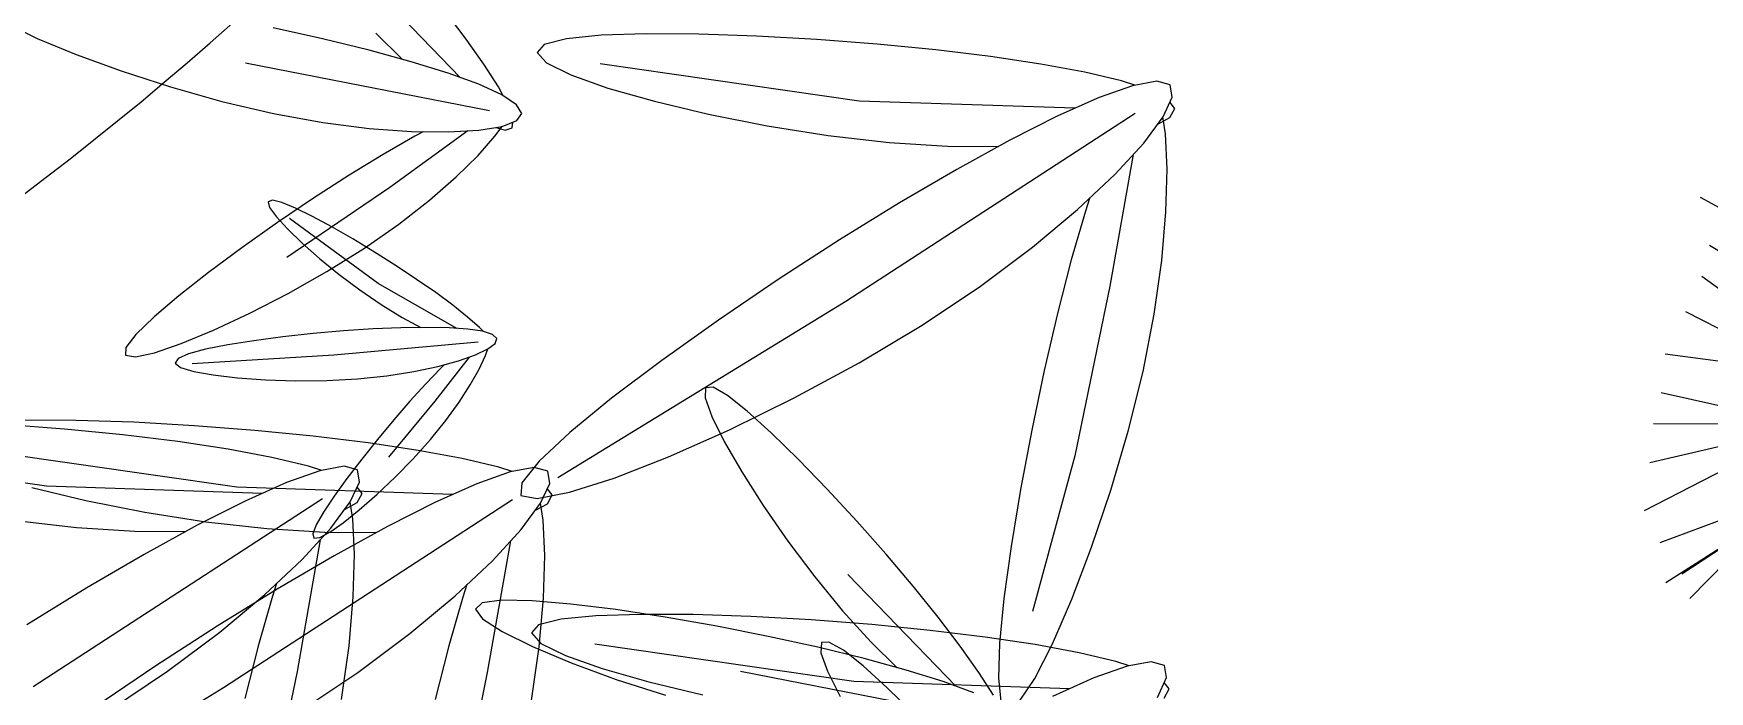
# Model space of a CAD drawing. Extents: x 302512 to 1034855, y -184136 to 410364.
# Drawn here: x 570400 to 572390, y 318402 to 319183 of the extents above; entities that cross this region are included whole.
import ezdxf

# ---------------------------------------------------------------- set-up
doc = ezdxf.new("R2010")
doc.units = 0
doc.header["$MEASUREMENT"] = 0
for name, color, linetype in [('F', 5, 'Continuous'), ('坐椅', 7, 'Continuous'), ('树', 80, 'Continuous'), ('绿化', 97, 'Continuous'), ('绿地', 3, 'Continuous')]:
    doc.layers.add(name, color=color, linetype=linetype)
doc.styles.add('DIM_FONT', font='SIMPLEX.shx', dxfattribs={"width": 0.8})

# ---------------------------------------------------------------- blocks, each defined once
blk = doc.blocks.new('M_F15')
for p, q in [((-81.95, 483.65), (-59.1, 541.07)), ((-81.95, 483.65), (-73.33, 540.41)), ((-81.95, 483.65), (-113.63, 533.27)), ((-104.46, 531.9), (-81.95, 483.65)), ((-93.01, 534.28), (-81.95, 483.65)), ((-81.95, 483.65), (-63.06, 532.99)), ((-81.95, 483.65), (-105.46, 524.37)), ((-74.4, 482.97), (-45.22, 526.78)), ((-81.95, 483.65), (-121.6, 520.07)), ((-52.99, 472.53), (-29.62, 518.45)), ((-88.03, 482.97), (-121.14, 505.91)), ((-105.84, 466.12), (-139.52, 505.11)), ((-45.22, 466.31), (-17.96, 497.58)), ((-111.9, 458.21), (-145.85, 482.05)), ((-37.4, 460.04), (-8.21, 480.91)), ((-48.54, 267.09), (-79.83, 467.27)), ((-31.59, 453.76), (-2.36, 466.31)), ((-117.99, 450.25), (-151.32, 463.54)), ((-122.13, 442.77), (-153.51, 447.95)), ((-31.59, 428.72), (7.38, 449.6)), ((-116.14, 418.46), (-158.97, 429.4)), ((-15.99, 422.5), (11.27, 426.66)), ((-129.79, 408.68), (-157.25, 406.2)), ((-8.21, 407.89), (15.16, 407.89)), ((-133.85, 392.64), (-156.54, 387.04)), ((-2.36, 391.18), (21.01, 393.29)), ((-135.53, 375.01), (-158.73, 371.46)), ((5.42, 372.41), (38.53, 376.58)), ((5.42, 351.54), (40.5, 357.81)), ((-138.59, 354.93), (-171.74, 351.05)), ((9.3, 336.93), (46.31, 341.1)), ((-133.59, 334.66), (-169.15, 332.35)), ((17.12, 322.33), (48.27, 328.6)), ((-384.51, 263.95), (-393.74, 318.12)), ((-376.85, 260.51), (-384.88, 315.78)), ((-133.87, 319.55), (-170.8, 314.74)), ((13.24, 311.89), (56.05, 320.27)), ((-370.41, 266.15), (-364.64, 313.26)), ((-358.44, 261.46), (-348.13, 308.8)), ((-345.62, 259.46), (-335.27, 306.81)), ((19.05, 299.39), (61.9, 307.72)), ((-392.54, 270.85), (-407.75, 303.89)), ((-137.97, 303.5), (-169.71, 302.13)), ((-418.02, 292.72), (-419.71, 290.81)), ((-334.6, 252.05), (-318.75, 297.92)), ((-318.97, 249.35), (-302.2, 297.88)), ((-298.81, 237.98), (-275.55, 296.58)), ((-281.34, 236.21), (-258.99, 292.1)), ((-131.7, 294.29), (-175.27, 292.18)), ((-387.59, 266.6), (-426.09, 283.45)), ((22.93, 280.62), (63.82, 282.68)), ((-134.35, 280.77), (-177.95, 278.6)), ((-374.88, 255.69), (-438, 268.89)), ((-269.42, 227.1), (-237.04, 272.88)), ((-256.62, 211.84), (-219.58, 266.71)), ((24.9, 263.91), (61.9, 266.02)), ((383.17, 201.33), (379.28, 266.02)), ((396.8, 203.44), (400.69, 268.08)), ((414.32, 199.23), (422.14, 268.08)), ((-372.91, 253.99), (-445.35, 259.32)), ((-133.63, 261.61), (-173.83, 253.83)), ((340.36, 197.17), (322.8, 259.75)), ((352.02, 201.33), (342.28, 259.75)), ((365.65, 197.17), (361.76, 257.64)), ((-238.25, 208.37), (-205.88, 249.74)), ((-221.77, 195.05), (-193.01, 252.16)), ((-8.25, 9.35), (-46.14, 251.73)), ((32.68, 247.25), (71.64, 251.42)), ((305.28, 190.89), (297.5, 249.31)), ((424.06, 195.06), (437.69, 255.58)), ((435.77, 195.06), (455.21, 253.48)), ((-379.67, 248.04), (-440.39, 237.88)), ((-114.19, 71.94), (-368.62, 247.44)), ((-131.54, 244.92), (-167.97, 238.11)), ((285.84, 184.62), (262.46, 240.98)), ((283.87, 240.98), (291.65, 186.73)), ((324.76, 195.06), (313.1, 245.14)), ((437.86, 186.3), (476.48, 247.82)), ((-374.19, 237.7), (-434.05, 221.41)), ((440.28, 187.25), (481.49, 236.85)), ((-373.31, 227.14), (-437.81, 201.82)), ((-208.02, 186.91), (-172.85, 231.99)), ((-135.1, 226.88), (-173.94, 221.6)), ((38.53, 228.43), (69.68, 230.54)), ((235.2, 167.96), (215.72, 224.27)), ((268.28, 178.4), (246.87, 228.43)), ((-197.02, 175.13), (-158.22, 217.69)), ((34.64, 211.77), (75.53, 218.04)), ((196.24, 215.94), (221.57, 161.69)), ((250.76, 176.29), (227.38, 222.21)), ((455.87, 193.37), (488.79, 219.5)), ((-368.83, 209.69), (-427.77, 182.86)), ((204.06, 161.69), (178.72, 209.66)), ((493.2, 208.04), (492.31, 210.42)), ((-182.36, 169.65), (-145.44, 202.46)), ((-136.28, 207.21), (-167.03, 201.8)), ((38.53, 197.17), (85.27, 201.33)), ((192.35, 147.08), (165.09, 205.5)), ((-360.59, 198.63), (-415.93, 164.91)), ((-128.52, 191.96), (-169.72, 188.26)), ((154.91, 111.56), (131.97, 190.89)), ((170.94, 138.75), (149.54, 197.17)), ((452.09, 191.89), (504.28, 174.69)), ((461.94, 195.76), (498.26, 193.73)), ((-348.71, 185.1), (-400.33, 153.35)), ((-164.93, 154.66), (-131.68, 189.88)), ((-150.31, 140.36), (-114.21, 183.7)), ((-112.56, 130.47), (-118.5, 189.76)), ((-95.5, 134.98), (-107.63, 185.06)), ((38.53, 182.56), (91.08, 186.73)), ((139.79, 122.04), (116.42, 182.56)), ((445.47, 186.73), (498.06, 167.96)), ((-128.8, 176.85), (-175.18, 169.71)), ((-92.92, 130.38), (-141.71, 179.59)), ((87.54, 39.14), (406.57, 179.54)), ((447.43, 178.4), (486.36, 151.25)), ((-346.01, 171.1), (-393.07, 135.15)), ((-134.75, 124.38), (-100.51, 171.14)), ((36.56, 165.85), (79.42, 170.02)), ((437.69, 170.02), (474.69, 138.75)), ((-336.87, 162.75), (-383.95, 117.93)), ((-125.31, 162.67), (-177.33, 154.14)), ((-107.17, 119.36), (-155.14, 162.86)), ((429.91, 159.63), (466.92, 128.31)), ((-327.71, 149.95), (-366.5, 116.2)), ((40.5, 145.02), (91.08, 153.35)), ((418.21, 153.35), (451.32, 117.87)), ((-114.06, 107.41), (-166.94, 144.88)), ((-119.4, 146.91), (-162.01, 140.7)), ((-314.9, 134.68), (-362.88, 100.47)), ((408.51, 140.81), (443.54, 103.27)), ((-349.14, 92.32), (-304.84, 124.59)), ((-118.23, 125.75), (-169.34, 121.73)), ((-0.39, 65.9), (19.9, 127.65)), ((46.31, 128.31), (71.64, 130.42)), ((389.02, 128.31), (429.91, 80.33)), ((-300.26, 120.44), (-339.12, 73.41)), ((-6.25, -3.12), (36.07, 116.79)), ((-286.54, 107.84), (-320.73, 65.5)), ((-119.87, 108.13), (-144.98, 104.12)), ((379.28, 113.71), (418.21, 67.79)), ((20.61, 51.8), (51.08, 104.19)), ((37.48, 45.5), (70.3, 101.39)), ((346.17, 103.27), (377.32, 44.85)), ((365.65, 107.44), (390.95, 57.4)), ((-276.48, 93.34), (-306.11, 51.2)), ((-261.83, 83.5), (-302.47, 39.92)), ((-6.25, -3.12), (-94.86, 86.46)), ((-6.25, -3.12), (89.22, 91.17)), ((334.5, 88.67), (355.91, 40.69)), ((315.02, 80.33), (352.02, 28.19)), ((-285.99, 26.61), (-249.91, 74.39)), ((285.84, 67.79), (305.28, 13.59)), ((301.39, 72), (324.76, 19.81)), ((-241.71, 58.91), (-272.24, 14.06)), ((-223.32, 55.4), (-262.18, 3.97)), ((-61.48, 24.71), (-113.13, 53.68)), ((-5.81, -2.81), (-88.59, 54.28)), ((274.13, 57.4), (285.84, 9.42)), ((233.24, 42.79), (254.65, -9.39)), ((252.72, 49.02), (268.28, 3.15)), ((-205.94, 40.39), (-247.54, -5.87)), ((211.83, 36.52), (237.13, -15.62)), ((-190.38, 28.81), (-233.77, -18.46)), ((8.8, 4.49), (70.57, 31.67)), ((-234, 18.51), (-203.06, -32.76)), ((-176.59, 20.69), (-219.13, -28.3)), ((-215.86, -40.58), (-251.77, 6.97)), ((-6.25, -3.12), (114.46, 3.15)), ((-8.25, -2.81), (-328.09, -186.88)), ((-231.44, -48.86), (-256.56, -3.87)), ((-68.55, -9.39), (-123.07, -5.18)), ((-6.25, -3.12), (-109.44, -46.93)), ((-53.39, -110.9), (-6.25, -3.12)), ((-24.03, -123.05), (-6.25, -3.12)), ((-6.25, -5.18), (24.9, -130.39)), ((6.36, -7.68), (363.49, -232.98)), ((-242.95, -62.23), (-272.58, -16.58)), ((149.54, -36.5), (176.8, -15.62)), ((-257.9, -73.35), (-291.68, -22.55)), ((-68.55, -21.89), (-123.07, -30.22)), ((-3.38, -22.28), (-95.01, -401.29)), ((161.2, -42.77), (184.57, -21.89)), ((176.8, -48.99), (202.09, -21.89)), ((194.31, -55.27), (221.57, -24)), ((213.75, -61.54), (246.87, -19.79)), ((-303.61, -40.32), (-262.89, -77)), ((223.5, -71.98), (256.61, -40.66)), ((-273.94, -86), (-318.12, -47)), ((242.98, -76.14), (266.35, -46.93)), ((258.58, -82.41), (285.84, -53.21)), ((-298.69, -111.64), (-340.88, -62.2)), ((-288.25, -99.86), (-323.35, -62.28)), ((262.46, -99.08), (299.47, -61.54)), ((-106.57, -79.51), (-148.29, -68.87)), ((40.5, -69.87), (59.94, -113.68)), ((281.91, -103.24), (309.17, -67.81)), ((297.5, -111.62), (330.61, -74.04)), ((-308.64, -119.01), (-351.73, -78.38)), ((-114.09, -94.56), (-164.94, -80.63)), ((305.28, -122.01), (350.06, -84.47)), ((-312.78, -132.65), (-360.83, -95.73)), ((-119.05, -108.29), (-164.43, -96.34)), ((-93.68, -94.38), (-64.47, -144.44)), ((315.02, -130.39), (361.76, -97.02)), ((-325.99, -144.88), (-377.55, -105.61)), ((-120.35, -123.35), (-160.94, -115.36)), ((-110.81, -108.67), (-79.4, -155.52)), ((330.61, -140.83), (367.62, -109.52)), ((-335.34, -155.02), (-391.19, -122.24)), ((-126.84, -121.38), (-97.41, -159.85)), ((340.36, -149.16), (377.32, -119.95)), ((-129.67, -137.7), (-159.68, -129.1)), ((346.17, -159.6), (389.02, -132.45)), ((-341.6, -171.92), (-403.13, -140.06)), ((-160.87, -138.43), (-126.69, -184.77)), ((-145.72, -134.49), (-112.4, -170.94)), ((-173.03, -149), (-142.71, -197.48)), ((-130.55, -157.39), (-168.62, -148.07)), ((353.99, -172.1), (398.76, -147.06)), ((-187.55, -155.68), (-164.85, -215.45)), ((106.2, -151.26), (94.23, -241.72)), ((-343.56, -182.33), (-401.42, -159.94)), ((-128.9, -175.7), (-164.42, -165.12)), ((39.84, -160.13), (79.85, -170.64)), ((120.81, -158.56), (108.64, -251.03)), ((367.62, -182.54), (406.54, -159.6)), ((-223.94, -168.77), (-192.78, -227.18)), ((-205.32, -167.22), (-177.4, -211.72)), ((-350.08, -192.05), (-409.43, -175.66)), ((-132.73, -192.09), (-171.88, -180.14)), ((41.96, -177.11), (72.72, -182.46)), ((59.03, -177.64), (59.73, -211.96)), ((132.99, -178.03), (129.12, -258.69)), ((365.65, -203.41), (412.39, -174.2)), ((-268.61, -190.41), (-251.54, -251.09)), ((-251.06, -190.45), (-234.61, -248.36)), ((-238.26, -182.63), (-210.79, -231.51)), ((71.21, -182.84), (69.49, -214.13)), ((-342.27, -200.93), (-416.58, -196.48)), ((34.17, -195.21), (72.49, -203.43)), ((85.81, -191.13), (80.42, -227.81)), ((145.17, -197.49), (140.1, -262.39)), ((373.43, -215.91), (418.21, -190.87)), ((-342.27, -200.93), (-410.26, -206.75)), ((-342.27, -200.93), (-399.92, -222.47)), ((-342.27, -200.93), (-394.34, -230.45)), ((-342.27, -200.93), (-383.79, -244.69)), ((-342.27, -200.93), (-371.32, -260.3)), ((-342.27, -200.93), (-362.28, -258.88)), ((-342.27, -200.93), (-341.88, -258.47)), ((-317.4, -206.93), (-312, -255.1)), ((-305.67, -200.7), (-294.64, -247.96)), ((-289.85, -199.63), (-278.18, -249.64)), ((-135.44, -211.06), (-178.58, -204.34)), ((181.69, -204.79), (172.17, -279.15)), ((-330.36, -207.6), (-325, -255.74)), ((24.69, -210.96), (61.27, -216.93)), ((366.93, -244.89), (406.54, -211.74)), ((-134.22, -224.79), (-177.34, -218.13)), ((366.93, -244.89), (426.02, -220.08)), ((-141.42, -233.29), (-172.85, -228.61)), ((20.99, -227.38), (61.44, -233.7)), ((162.96, -234.17), (157.16, -273.7)), ((193.8, -239.39), (183.13, -282.81)), ((-139.03, -249.68), (-175.25, -241.03)), ((15.16, -245.64), (56.91, -258.41)), ((210.08, -246.35), (201.38, -295.68)), ((223.05, -245.94), (221.67, -304.35)), ((235.68, -248.32), (238.78, -305.67)), ((366.93, -244.89), (354.96, -293.09)), ((366.27, -245.6), (423.41, -268.71)), ((366.93, -244.89), (445.53, -241.36)), ((366.93, -244.89), (408.11, -292.77)), ((366.93, -244.89), (390.35, -313.08)), ((366.93, -244.89), (370.81, -307.16)), ((253.57, -253.99), (252.2, -302.44)), ((266.16, -256.4), (266.41, -303.51)), ((-140.33, -264.73), (-175.46, -258.72)), ((8.07, -257.46), (49.77, -270.27)), ((282.05, -260.72), (275.77, -311.06)), ((296.69, -262.46), (293.14, -313.64)), ((329.99, -259.66), (323.5, -314.39)), ((344.61, -261.36), (341.05, -312.54)), ((10.85, -268.25), (41.17, -277.74)), ((311.94, -270.34), (307.8, -315.33)), ((-147.42, -284.37), (-179.98, -277.04)), ((1.54, -281.95), (37.91, -289.97)), ((-3.85, -296.07), (30.38, -305.98)), ((-146.48, -304.67), (-169.18, -298.71)), ((-146.65, -322.37), (-168.63, -314.43)), ((-6.04, -316.83), (26.46, -324.44)), ((-144.3, -338.75), (-171.35, -333.41)), ((-15.73, -334.68), (7.29, -339.22)), ((-131.74, -349.9), (-175.48, -356.3)), ((-23.3, -350.69), (-0.06, -353.13)), ((-32.57, -364.4), (-5.89, -371.39)), ((-48.73, -368.96), (-12.16, -393.8)), ((-140.25, -373.45), (-171.99, -375.33)), ((-136.91, -381.32), (-171.45, -391.05)), ((-131.69, -389.88), (-167.94, -410.03)), ((-51.35, -393.86), (-23.6, -409.39)), ((-126.49, -398.38), (-164.06, -433.63)), ((-66.22, -404.91), (-42.38, -438.86)), ((-57.78, -399.49), (-30.95, -423.31)), ((-74.6, -410.29), (-56.16, -458.4)), ((-109.9, -415.46), (-152.22, -446.76)), ((-124.19, -464.67), (-106.29, -422.44)), ((-106.29, -422.44), (-110.57, -462.52)), ((-103.29, -421.37), (-73.72, -452.91)), ((-103.29, -421.37), (-78.1, -466.39)), ((-103.29, -421.37), (-94.74, -464.95)), ((-91.4, -417.08), (-61.21, -460.73)), ((-109.95, -428.09), (-137.55, -458.66))]:
    blk.add_line(p, q)
at = {"width": 0.8, "flags": 9}
for tag, p in [('XSIZE', (-3.12, 9.37)), ('YSIZE', (-3.12, 3.12))]:
    blk.add_attdef(tag, p, '', height=0.2, dxfattribs=at)
blk = doc.blocks.new('_F43BVI')
at = {"layer": '绿地'}
for p, q in [((-0.6254, 0.912), (-0.6301, 0.9103)), ((-0.6209, 0.9073), (-0.6254, 0.912)), ((-0.6121, 0.9016), (-0.6226, 0.9033)), ((-0.6194, 0.8989), (-0.6209, 0.9073)), ((-0.5908, 0.8957), (-0.6121, 0.9016)), ((-0.6469, 0.8927), (-0.652, 0.8856)), ((-0.5656, 0.8867), (-0.5908, 0.8957)), ((-0.652, 0.8856), (-0.6643, 0.8655)), ((-0.63, 0.8875), (-0.5744, 0.6792)), ((-0.5375, 0.8748), (-0.5656, 0.8867)), ((-0.606, 0.8783), (-0.5323, 0.839)), ((-0.5071, 0.8599), (-0.5375, 0.8748)), ((-0.6643, 0.8655), (-0.6776, 0.8409)), ((-0.4752, 0.8422), (-0.5071, 0.8599)), ((-0.6448, 0.8527), (-0.6909, 0.7259)), ((-0.6776, 0.8409), (-0.6918, 0.8126)), ((-0.5885, 0.8439), (-0.5817, 0.839)), ((-0.5817, 0.839), (-0.5555, 0.8212)), ((-0.5323, 0.839), (-0.4385, 0.7854)), ((-0.4428, 0.8219), (-0.4752, 0.8422)), ((-0.5555, 0.8212), (-0.5264, 0.8026)), ((-0.411, 0.8001), (-0.4428, 0.8219)), ((-0.6918, 0.8126), (-0.7064, 0.7813)), ((-0.6471, 0.7696), (-0.6369, 0.7999)), ((-0.5264, 0.8026), (-0.495, 0.7836)), ((-0.3809, 0.7776), (-0.411, 0.8001)), ((-0.2817, 0.7963), (-0.2865, 0.7946)), ((-0.2773, 0.7916), (-0.2817, 0.7963)), ((-0.7064, 0.7813), (-0.7212, 0.7477)), ((-0.495, 0.7836), (-0.4621, 0.7647)), ((-0.4385, 0.7854), (-0.3542, 0.73)), ((-0.3539, 0.7558), (-0.3809, 0.7776)), ((-0.3032, 0.777), (-0.3084, 0.7699)), ((-0.6605, 0.7357), (-0.6471, 0.7696)), ((-0.4621, 0.7647), (-0.429, 0.7465)), ((-0.3084, 0.7699), (-0.3206, 0.7498)), ((-0.3312, 0.7357), (-0.3539, 0.7558)), ((-0.7212, 0.7477), (-0.7357, 0.7126)), ((-0.429, 0.7465), (-0.397, 0.7299)), ((-0.3206, 0.7498), (-0.334, 0.7252)), ((-0.6764, 0.7009), (-0.6605, 0.7357)), ((-0.3011, 0.737), (-0.3472, 0.6103)), ((-0.3139, 0.7184), (-0.3312, 0.7357)), ((-0.6909, 0.7259), (-0.7631, 0.5792)), ((-0.397, 0.7299), (-0.3675, 0.7155)), ((-0.334, 0.7252), (-0.3482, 0.6969)), ((-0.7357, 0.7126), (-0.7494, 0.6774)), ((-0.3675, 0.7155), (-0.3418, 0.7043)), ((-0.3034, 0.705), (-0.3139, 0.7184)), ((-0.3418, 0.7043), (-0.3212, 0.6969)), ((-0.6939, 0.6665), (-0.6764, 0.7009)), ((-0.3482, 0.6969), (-0.3628, 0.6656)), ((-0.3212, 0.6969), (-0.3071, 0.694)), ((-0.3284, 0.6864), (-0.3476, 0.6804)), ((-0.312, 0.6907), (-0.3284, 0.6864)), ((-0.7494, 0.6774), (-0.7617, 0.6436)), ((-0.5744, 0.6792), (-0.5255, 0.4738)), ((-0.3691, 0.6729), (-0.3924, 0.664)), ((-0.2996, 0.6806), (-0.3751, 0.545)), ((-0.3476, 0.6804), (-0.3691, 0.6729)), ((-0.7122, 0.6338), (-0.6939, 0.6665)), ((-0.3924, 0.664), (-0.4168, 0.654)), ((-0.3247, 0.67), (-0.412, 0.6275)), ((-0.3628, 0.6656), (-0.3776, 0.632)), ((-0.4168, 0.654), (-0.4419, 0.6431)), ((-0.7617, 0.6436), (-0.7721, 0.6124)), ((-0.4419, 0.6431), (-0.4666, 0.6317)), ((-0.3162, 0.6399), (-0.3371, 0.629)), ((-0.7304, 0.6042), (-0.7122, 0.6338)), ((-0.4666, 0.6317), (-0.4899, 0.6204)), ((-0.3776, 0.632), (-0.3921, 0.597)), ((-0.3675, 0.6282), (-0.347, 0.6388)), ((-0.3371, 0.629), (-0.3547, 0.6189)), ((-0.4899, 0.6204), (-0.5109, 0.6094)), ((-0.3914, 0.6174), (-0.3675, 0.6282)), ((-0.3547, 0.6189), (-0.3678, 0.6102)), ((-0.7721, 0.6124), (-0.7799, 0.5854)), ((-0.5109, 0.6094), (-0.5284, 0.5994)), ((-0.3472, 0.6103), (-0.4195, 0.4636)), ((-0.417, 0.6074), (-0.3914, 0.6174)), ((-0.3678, 0.6102), (-0.3754, 0.6032)), ((-0.7473, 0.579), (-0.7304, 0.6042)), ((-0.5284, 0.5994), (-0.5415, 0.5907)), ((-0.4692, 0.5906), (-0.4433, 0.5983)), ((-0.4433, 0.5983), (-0.417, 0.6074)), ((-0.3754, 0.6032), (-0.3766, 0.5986)), ((-0.3766, 0.5986), (-0.3707, 0.5964)), ((-0.3585, 0.5968), (-0.341, 0.5993)), ((-0.5415, 0.5907), (-0.5492, 0.5837)), ((-0.4934, 0.5843), (-0.4692, 0.5906)), ((-0.3921, 0.597), (-0.4058, 0.5618)), ((-0.3707, 0.5964), (-0.3585, 0.5968)), ((-0.7799, 0.5854), (-0.7845, 0.564)), ((-0.7623, 0.5597), (-0.7473, 0.579)), ((-0.5492, 0.5837), (-0.5504, 0.579)), ((-0.5504, 0.579), (-0.5444, 0.5769)), ((-0.5444, 0.5769), (-0.5322, 0.5772)), ((-0.5322, 0.5772), (-0.5148, 0.5798)), ((-0.5148, 0.5798), (-0.4934, 0.5843)), ((-0.7845, 0.564), (-0.7855, 0.5497)), ((-0.7742, 0.5475), (-0.7623, 0.5597)), ((-0.4058, 0.5618), (-0.4181, 0.5279)), ((-0.7855, 0.5497), (-0.7821, 0.5439)), ((-0.7821, 0.5439), (-0.7742, 0.5475)), ((-0.4181, 0.5279), (-0.4284, 0.4967)), ((-0.7691, 0.5143), (-0.7855, 0.51)), ((-0.7629, 0.5154), (-0.7691, 0.5143)), ((-0.7421, 0.5146), (-0.7454, 0.5161)), ((-0.7422, 0.51), (-0.7421, 0.5146)), ((-0.3867, 0.4885), (-0.3686, 0.5181)), ((-0.7568, 0.5043), (-0.8323, 0.3687)), ((-0.8048, 0.504), (-0.8263, 0.4965)), ((-0.7855, 0.51), (-0.8048, 0.504)), ((-0.7456, 0.5049), (-0.7422, 0.51)), ((-0.7405, 0.5026), (-0.745, 0.5088)), ((-0.7819, 0.4936), (-0.8692, 0.4511)), ((-0.7324, 0.4889), (-0.7405, 0.5026)), ((-0.4284, 0.4967), (-0.4362, 0.4697)), ((-0.749, 0.4875), (-0.7305, 0.4302)), ((-0.7239, 0.4717), (-0.7324, 0.4889)), ((-0.4037, 0.4633), (-0.3867, 0.4885)), ((-0.7153, 0.4514), (-0.7239, 0.4717)), ((-0.8247, 0.4519), (-0.8042, 0.4624)), ((-0.7571, 0.4609), (-0.7561, 0.455)), ((-0.5166, 0.4673), (-0.5213, 0.4656)), ((-0.5121, 0.4627), (-0.5166, 0.4673)), ((-0.5107, 0.4543), (-0.5121, 0.4627)), ((-0.4362, 0.4697), (-0.4409, 0.4484)), ((-0.4186, 0.444), (-0.4037, 0.4633)), ((-0.7561, 0.455), (-0.7514, 0.4327)), ((-0.707, 0.4285), (-0.7153, 0.4514)), ((-0.6385, 0.4514), (-0.6483, 0.4449)), ((-0.6215, 0.4528), (-0.6418, 0.3646)), ((-0.63, 0.4564), (-0.6385, 0.4514)), ((-0.6267, 0.4581), (-0.63, 0.4564)), ((-0.6121, 0.4545), (-0.6156, 0.4572)), ((-0.6053, 0.4482), (-0.6121, 0.4545)), ((-0.5033, 0.457), (-0.5138, 0.4587)), ((-0.482, 0.4511), (-0.5033, 0.457)), ((-0.4569, 0.4421), (-0.482, 0.4511)), ((-0.6338, 0.4428), (-0.6758, 0.4048)), ((-0.6483, 0.4449), (-0.6592, 0.4372)), ((-0.6144, 0.4447), (-0.5948, 0.4156)), ((-0.5977, 0.4399), (-0.6053, 0.4482)), ((-0.5432, 0.4409), (-0.5555, 0.4208)), ((-0.5381, 0.448), (-0.5432, 0.4409)), ((-0.5212, 0.4428), (-0.4656, 0.2346)), ((-0.4287, 0.4301), (-0.4569, 0.4421)), ((-0.4409, 0.4484), (-0.4419, 0.434)), ((-0.4305, 0.4318), (-0.4186, 0.444)), ((-0.7514, 0.4327), (-0.7457, 0.4085)), ((-0.7305, 0.4302), (-0.7088, 0.3556)), ((-0.6592, 0.4372), (-0.6707, 0.4284)), ((-0.5896, 0.4299), (-0.5977, 0.4399)), ((-0.5813, 0.4184), (-0.5896, 0.4299)), ((-0.4972, 0.4336), (-0.4235, 0.3943)), ((-0.4419, 0.434), (-0.4385, 0.4282)), ((-0.4385, 0.4282), (-0.4305, 0.4318)), ((-0.3983, 0.4152), (-0.4287, 0.4301)), ((-0.6994, 0.4034), (-0.707, 0.4285)), ((-0.6707, 0.4284), (-0.6828, 0.4189)), ((-0.651, 0.4124), (-0.6413, 0.4217)), ((-0.6147, 0.4285), (-0.6131, 0.4253)), ((-0.6131, 0.4253), (-0.6069, 0.4136)), ((-0.5555, 0.4208), (-0.5689, 0.3962)), ((-0.7457, 0.4085), (-0.7389, 0.3829)), ((-0.6951, 0.4087), (-0.7071, 0.3983)), ((-0.6828, 0.4189), (-0.6951, 0.4087)), ((-0.6627, 0.4025), (-0.651, 0.4124)), ((-0.6069, 0.4136), (-0.5997, 0.4009)), ((-0.5948, 0.4156), (-0.5705, 0.3773)), ((-0.573, 0.4056), (-0.5813, 0.4184)), ((-0.6758, 0.4048), (-0.7315, 0.3646)), ((-0.7071, 0.3983), (-0.7183, 0.3882)), ((-0.6927, 0.3766), (-0.6994, 0.4034)), ((-0.6754, 0.3927), (-0.6627, 0.4025)), ((-0.5997, 0.4009), (-0.5918, 0.3877)), ((-0.536, 0.408), (-0.5821, 0.2813)), ((-0.5649, 0.3917), (-0.573, 0.4056)), ((-0.4797, 0.3992), (-0.473, 0.3943)), ((-0.7183, 0.3882), (-0.7283, 0.3787)), ((-0.6887, 0.3834), (-0.6754, 0.3927)), ((-0.5918, 0.3877), (-0.5833, 0.3742)), ((-0.5689, 0.3962), (-0.583, 0.3679)), ((-0.5574, 0.3773), (-0.5649, 0.3917)), ((-0.473, 0.3943), (-0.4468, 0.3766)), ((-0.4235, 0.3943), (-0.3297, 0.3408)), ((-0.7389, 0.3829), (-0.7314, 0.3567)), ((-0.7283, 0.3787), (-0.7365, 0.3702)), ((-0.7019, 0.3748), (-0.6887, 0.3834)), ((-0.5507, 0.3631), (-0.5574, 0.3773)), ((-0.7365, 0.3702), (-0.7424, 0.3632)), ((-0.7257, 0.3614), (-0.7144, 0.3674)), ((-0.7144, 0.3674), (-0.7019, 0.3748)), ((-0.6872, 0.3494), (-0.6927, 0.3766)), ((-0.583, 0.3679), (-0.5977, 0.3366)), ((-0.5833, 0.3742), (-0.5746, 0.361)), ((-0.4468, 0.3766), (-0.4176, 0.358)), ((-0.7424, 0.3632), (-0.7456, 0.358)), ((-0.7456, 0.358), (-0.7455, 0.3552)), ((-0.7419, 0.355), (-0.735, 0.3572)), ((-0.735, 0.3572), (-0.7257, 0.3614)), ((-0.7314, 0.3567), (-0.7234, 0.3307)), ((-0.6418, 0.3646), (-0.664, 0.2787)), ((-0.5746, 0.361), (-0.566, 0.3485)), ((-0.5449, 0.3497), (-0.5507, 0.3631)), ((-0.7455, 0.3552), (-0.7419, 0.355)), ((-0.6829, 0.3227), (-0.6872, 0.3494)), ((-0.566, 0.3485), (-0.5579, 0.3374)), ((-0.5541, 0.3545), (-0.5589, 0.3529)), ((-0.5497, 0.3499), (-0.5541, 0.3545)), ((-0.5409, 0.3442), (-0.5513, 0.3459)), ((-0.5482, 0.3415), (-0.5497, 0.3499)), ((-0.5404, 0.3377), (-0.5449, 0.3497)), ((-0.5384, 0.3249), (-0.5282, 0.3553)), ((-0.5977, 0.3366), (-0.6124, 0.303)), ((-0.5756, 0.3352), (-0.5808, 0.3281)), ((-0.5579, 0.3374), (-0.5505, 0.3281)), ((-0.5195, 0.3383), (-0.5409, 0.3442)), ((-0.5374, 0.3279), (-0.5404, 0.3377)), ((-0.4944, 0.3293), (-0.5195, 0.3383)), ((-0.7234, 0.3307), (-0.7152, 0.3061)), ((-0.5808, 0.3281), (-0.593, 0.308)), ((-0.5587, 0.33), (-0.5031, 0.1218)), ((-0.5518, 0.2911), (-0.5384, 0.3249)), ((-0.5505, 0.3281), (-0.5444, 0.3213)), ((-0.5362, 0.3209), (-0.5374, 0.3279)), ((-0.4662, 0.3173), (-0.4944, 0.3293)), ((-0.6798, 0.2979), (-0.6829, 0.3227)), ((-0.5444, 0.3213), (-0.5397, 0.3175)), ((-0.5397, 0.3175), (-0.5369, 0.3173)), ((-0.5369, 0.3173), (-0.5362, 0.3209)), ((-0.5348, 0.3208), (-0.461, 0.2815)), ((-0.4358, 0.3025), (-0.4662, 0.3173)), ((-0.7152, 0.3061), (-0.707, 0.2839)), ((-0.593, 0.308), (-0.6064, 0.2835)), ((-0.6782, 0.2761), (-0.6798, 0.2979)), ((-0.6124, 0.303), (-0.6269, 0.268)), ((-0.5735, 0.2952), (-0.6196, 0.1685)), ((-0.707, 0.2839), (-0.6994, 0.2652)), ((-0.6064, 0.2835), (-0.6206, 0.2552)), ((-0.5676, 0.2563), (-0.5518, 0.2911)), ((-0.5173, 0.2864), (-0.5105, 0.2815)), ((-0.6779, 0.2585), (-0.6782, 0.2761)), ((-0.5821, 0.2813), (-0.6544, 0.1346)), ((-0.5105, 0.2815), (-0.4843, 0.2638)), ((-0.461, 0.2815), (-0.3673, 0.228)), ((-0.6994, 0.2652), (-0.6924, 0.251)), ((-0.6269, 0.268), (-0.6406, 0.2328)), ((-0.4843, 0.2638), (-0.4552, 0.2452)), ((-0.6792, 0.2463), (-0.6779, 0.2585)), ((-0.6206, 0.2552), (-0.6352, 0.2238)), ((-0.5852, 0.2219), (-0.5676, 0.2563)), ((-0.6924, 0.251), (-0.6866, 0.2425)), ((-0.6866, 0.2425), (-0.6821, 0.2407)), ((-0.6821, 0.2407), (-0.6792, 0.2463)), ((-0.5759, 0.2122), (-0.5657, 0.2425)), ((-0.6406, 0.2328), (-0.6529, 0.1989)), ((-0.4656, 0.2346), (-0.4167, 0.0292)), ((-0.6352, 0.2238), (-0.65, 0.1902)), ((-0.6035, 0.1891), (-0.5852, 0.2219)), ((-0.5893, 0.1783), (-0.5759, 0.2122)), ((-0.65, 0.1902), (-0.6645, 0.1552)), ((-0.6529, 0.1989), (-0.6633, 0.1677)), ((-0.6216, 0.1595), (-0.6035, 0.1891)), ((-0.6052, 0.1435), (-0.5893, 0.1783)), ((-0.6196, 0.1685), (-0.6919, 0.0218))]:
    blk.add_line(p, q, dxfattribs=at)
for points in [[(-0.6122, 0.6873), (-0.6006, 0.6433), (-0.588, 0.5998), (-0.5751, 0.5584), (-0.5624, 0.5212), (-0.5502, 0.4898), (-0.5391, 0.466), (-0.5296, 0.4516), (-0.5222, 0.4485), (-0.5172, 0.4577), (-0.5147, 0.478), (-0.5145, 0.5073), (-0.5166, 0.5437), (-0.5208, 0.5851), (-0.5272, 0.6297), (-0.5355, 0.6753), (-0.5456, 0.72), (-0.5575, 0.7621), (-0.5705, 0.8005), (-0.5841, 0.8346), (-0.5978, 0.8636), (-0.6108, 0.8868), (-0.6226, 0.9034), (-0.6326, 0.9126), (-0.6402, 0.9138), (-0.645, 0.9065), (-0.647, 0.8913), (-0.6465, 0.8692), (-0.6436, 0.8411), (-0.6385, 0.8079), (-0.6314, 0.7706), (-0.6226, 0.7301)], [(-0.6543, 0.375), (-0.6586, 0.3564), (-0.6625, 0.3378), (-0.6658, 0.3199), (-0.6684, 0.3036), (-0.6701, 0.2895), (-0.6706, 0.2785), (-0.6699, 0.2713), (-0.6678, 0.2687), (-0.6641, 0.2711), (-0.6592, 0.2782), (-0.6534, 0.289), (-0.647, 0.3029), (-0.6404, 0.3191), (-0.634, 0.3369), (-0.6281, 0.3555), (-0.6231, 0.3741), (-0.6192, 0.392), (-0.6165, 0.4089), (-0.6149, 0.4242), (-0.6142, 0.4376), (-0.6145, 0.4488), (-0.6156, 0.4572), (-0.6175, 0.4627), (-0.6201, 0.4646), (-0.6233, 0.4628), (-0.6271, 0.4576), (-0.6312, 0.4493), (-0.6356, 0.4383), (-0.6403, 0.425), (-0.645, 0.4097), (-0.6497, 0.393)]]:
    blk.add_lwpolyline(points, close=True, dxfattribs=at)
for points in [[(-0.279, 0.7877), (-0.289, 0.7969), (-0.2966, 0.7981), (-0.3014, 0.7908), (-0.3034, 0.7757), (-0.3029, 0.7536), (-0.2999, 0.7254)], [(-0.3173, 0.6795), (-0.3299, 0.6635), (-0.3438, 0.6437), (-0.3589, 0.6209), (-0.3746, 0.5955), (-0.3906, 0.5682), (-0.4066, 0.5396), (-0.422, 0.5108), (-0.436, 0.4829), (-0.448, 0.4572), (-0.4574, 0.4349), (-0.4636, 0.417), (-0.4659, 0.4048), (-0.4636, 0.3995), (-0.4564, 0.4018), (-0.445, 0.411), (-0.4302, 0.4261), (-0.4131, 0.446), (-0.3945, 0.4695), (-0.3755, 0.4958)], [(-0.9021, 0.2346), (-0.8873, 0.2497), (-0.8702, 0.2696), (-0.8517, 0.2932), (-0.8327, 0.3194), (-0.8141, 0.3471), (-0.797, 0.3754), (-0.782, 0.4031), (-0.7695, 0.4295), (-0.7595, 0.454), (-0.7521, 0.4758), (-0.7472, 0.4943), (-0.745, 0.5088), (-0.7456, 0.5186), (-0.7489, 0.523), (-0.755, 0.5216), (-0.7637, 0.5148), (-0.7745, 0.5031), (-0.787, 0.4871), (-0.801, 0.4673), (-0.816, 0.4445), (-0.8317, 0.4191), (-0.8478, 0.3918)], [(-0.4369, 0.2754), (-0.4487, 0.3174), (-0.4618, 0.3559), (-0.4754, 0.39), (-0.489, 0.419), (-0.502, 0.4421), (-0.5138, 0.4587), (-0.5238, 0.468), (-0.5315, 0.4692), (-0.5363, 0.4619), (-0.5383, 0.4467), (-0.5377, 0.4246), (-0.5348, 0.3965), (-0.5297, 0.3633), (-0.5226, 0.326), (-0.5138, 0.2855), (-0.5035, 0.2427), (-0.4918, 0.1987), (-0.4793, 0.1551)], [(-0.4559, 0.0722), (-0.4642, 0.1178), (-0.4744, 0.1626), (-0.4863, 0.2046), (-0.4993, 0.2431), (-0.5129, 0.2772), (-0.5265, 0.3062), (-0.5395, 0.3293), (-0.5514, 0.3459), (-0.5614, 0.3552), (-0.569, 0.3564), (-0.5738, 0.3491), (-0.5758, 0.3339), (-0.5753, 0.3118), (-0.5723, 0.2837), (-0.5672, 0.2505), (-0.5602, 0.2132), (-0.5514, 0.1727), (-0.541, 0.1299)]]:
    blk.add_lwpolyline(points, dxfattribs=at)
at = {"style": 'DIM_FONT', "width": 0.7, "flags": 9}
for tag in ['YSIZE', 'XSIZE']:
    blk.add_attdef(tag, (0, 0), '', height=0.5, dxfattribs=at)
blk = doc.blocks.new('ZU')
at = {"layer": '绿地', "xscale": 1.5, "yscale": 1.5, "zscale": 0.001, "rotation": 260.5308552460376}
blk.add_blockref('_F43BVI', (-0.8522, 0.1655), dxfattribs=at)
blk = doc.blocks.new('A$C0B5A7686')
at = {"layer": '树', "linetype": 'ByBlock', "xscale": 640, "yscale": 640, "zscale": 640, "rotation": 151.15692544915}
blk.add_blockref('ZU', (642.8, 1492.6), dxfattribs=at)
blk = doc.blocks.new('A$C750B0621')
at = {"layer": '树'}
blk.add_blockref('A$C0B5A7686', (0, 0), dxfattribs=at)
blk = doc.blocks.new('A$C5AB93D8E')
at = {"layer": '绿化', "xscale": 0.8, "yscale": 0.8, "zscale": 0.8}
blk.add_blockref('A$C750B0621', (0, 0), dxfattribs=at)
blk = doc.blocks.new('A$C68DB62A4')
at = {"layer": '绿化', "rotation": 236.3690562220917}
blk.add_blockref('A$C5AB93D8E', (801.7, 2393.52), dxfattribs=at)
blk = doc.blocks.new('_F37GYG')
at = {"layer": '绿化', "linetype": 'ByBlock', "xscale": 0.2867748092958204, "yscale": 0.2867748092958204, "zscale": 0.2867748092958204}
blk.add_blockref('A$C68DB62A4', (-306.06, -300.5), dxfattribs=at)
at = {"style": 'DIM_FONT', "width": 0.8, "flags": 9}
for tag in ['YSIZE', 'XSIZE']:
    blk.add_attdef(tag, (0, 0), '', height=0.5, dxfattribs=at)

msp = doc.modelspace()

# ---------------------------------------------------------------- hatches: boundary and pattern name
at = {"linetype": 'ByBlock', "lineweight": 5}
h = msp.add_hatch(color=256, dxfattribs=at)
h.paths.add_polyline_path([(522592.5, 349253.9), (520797, 349301.4), (520829.7, 350538.8), (522625.3, 350491.3)], flags=16)
h.paths.add_polyline_path([(519829.3, 348499.2), (521552.6, 344814.8), (523659.8, 348397.9)], flags=17)
edge = h.paths.add_edge_path()
edge.add_line((572984.2, 342026.3), (375866.6, 347237.3))
edge.add_line((522608.4, 351499.9), (519298.7, 226302.4))

# ---------------------------------------------------------------- linework, layer by layer
at = {"layer": 'F'}
msp.add_lwpolyline([(567670.3, 307062.4, 0.221488), (568233.5, 313871.1, -0.365338), (569991.2, 318729.5, 0.301763), (571912, 322591.5, 0.301763)], format="xyb", dxfattribs=at)

# ---------------------------------------------------------------- block references
at = {"layer": '坐椅', "xscale": 8.626176000000003, "yscale": 8.626176000000003, "zscale": 8.626176000000003}
msp.add_blockref('_F37GYG', (570432.2, 317106.6), dxfattribs=at)
at = {"layer": '树', "rotation": 144.1475103361291}
for p, xscale, yscale, zscale in [((572983.7, 319666.8), 2.4, 2.4, 2.4), ((572929.5, 318028.8), 1.344, 1.344, 1.344)]:
    msp.add_blockref('M_F15', p, dxfattribs=dict(at, xscale=xscale, yscale=yscale, zscale=zscale))

doc.saveas('drawing.dxf')
